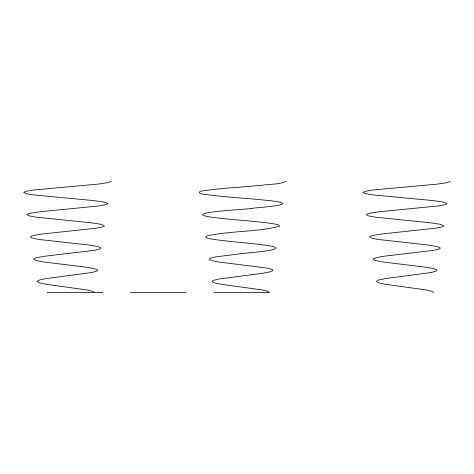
<?xml version="1.0" encoding="UTF-8"?>
<svg xmlns="http://www.w3.org/2000/svg" width="474" height="474" viewBox="0 0 474 474"><rect width="100%" height="100%" fill="white"/><g stroke="black" fill="none" stroke-linecap="round" stroke-linejoin="round"><path stroke-width="0.71" d="M94.338 292.618L92.833 291.386L87.726 290.07L45.978 284.276L39.235 282.806L37.043 281.42L39.348 280.027L46.316 278.558L91.778 272.532L96.974 271.069L97.68 270.293L97.052 269.599L93.402 268.438L85.788 267.129L41.676 261.719L35.621 260.404L33.707 259.171L36.291 257.779L44.058 256.31L94.065 250.367L99.901 248.974L100.956 248.281L100.784 247.659L97.342 246.427L88.993 245.034L39.117 239.471L32.457 238.161L30.372 236.923L31.118 236.23L33.233 235.531L41.807 234.067L96.258 228.195L102.692 226.88L104.162 226.187L104.25 225.565L100.666 224.255L91.76 222.863L36.012 217.145L29.299 215.913L27.036 214.675L27.859 213.981L30.182 213.282L39.549 211.819L98.906 205.947L105.898 204.632L107.385 204.016L107.634 203.399L104.037 202.084L93.965 200.615L33.411 194.897L26.141 193.665L23.7 192.426L26.431 191.194L34.039 189.956L97.697 184.161L107.817 182.691L111.023 181.382M433.615 292.618L432.11 291.386L427.003 290.07L385.255 284.276L378.513 282.806L376.32 281.42L378.619 280.027L385.593 278.558L431.056 272.532L436.252 271.069L436.957 270.293L436.329 269.599L432.679 268.438L425.06 267.129L380.948 261.719L374.898 260.404L372.985 259.171L375.568 257.779L383.336 256.31L433.343 250.367L439.179 248.974L440.233 248.281L440.062 247.659L436.619 246.427L428.271 245.034L378.394 239.471L371.735 238.161L369.649 236.923L370.395 236.23L372.511 235.531L381.084 234.067L435.535 228.195L441.969 226.88L443.433 226.187L443.528 225.565L439.943 224.255L431.038 222.863L375.289 217.145L368.576 215.913L366.313 214.675L367.137 213.981L369.459 213.282L378.827 211.819L438.183 205.947L445.175 204.632L446.662 204.016L446.911 203.399L443.314 202.084L433.242 200.615L372.683 194.897L365.413 193.665L362.977 192.426L365.709 191.194L373.316 189.956L436.975 184.161L447.089 182.691L450.3 181.382M286.225 181.382C279.192 184.682 270.512 183.888 262.857 185.168C243.387 187.106 223.781 187.87 204.401 190.649C196.112 191.401 199.104 194.109 205.361 194.435C225.606 197.231 246.047 198.12 266.358 200.306C306.257 204.341 261.352 207.251 251.344 208.341C255.883 209.046 177.027 212.198 211.208 217.145C229.315 219.551 247.564 220.564 265.701 222.709C269.629 223.218 273.599 223.639 277.444 224.64C278.303 224.706 280.572 225.748 278.884 226.495C255.569 232.112 231.051 230.785 207.582 235.762C201.189 238.078 213.62 239.198 214.835 239.548C231.425 241.87 248.163 242.907 264.765 245.111C300.635 249.875 238.446 253.246 238.072 254.07L215.421 256.932L210.492 258.087L208.916 259.248L211.327 260.564L218.822 262.027L265.873 267.899L271.389 269.214L272.68 269.907L272.823 270.524L270.038 271.839L262.969 273.231L218.864 279.026L213.46 280.412L212.37 281.112L212.411 281.805L215.22 283.043L222.11 284.43L262.525 289.993L267.828 291.309L269.54 292.618L213.916 292.618M47.062 292.618L102.68 292.618M130.492 292.618L186.11 292.618"/></g></svg>
